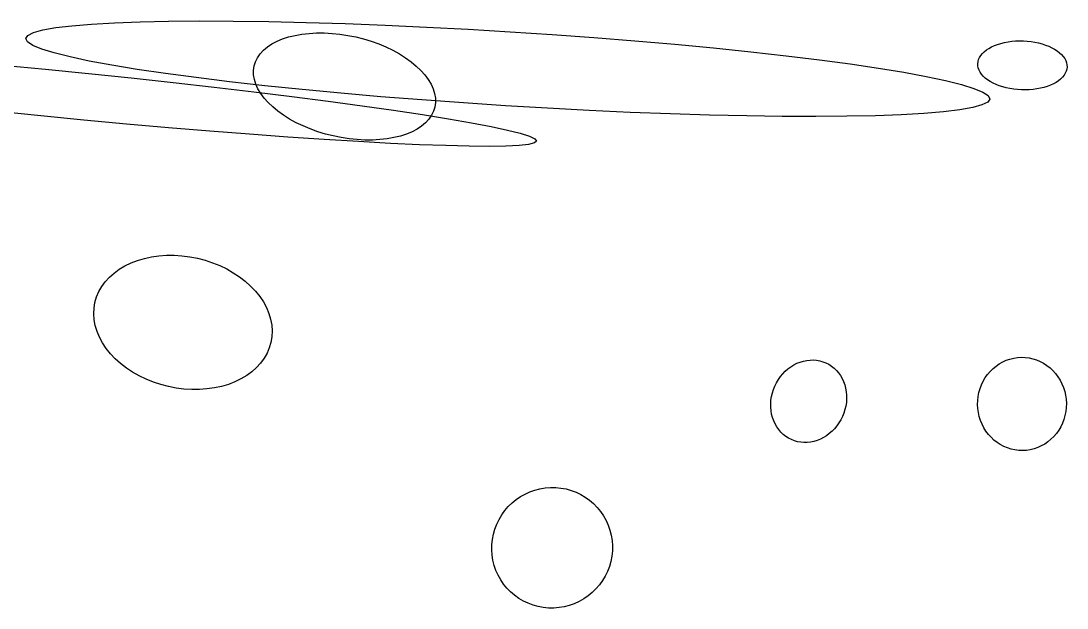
# Model space of a CAD drawing. Header units: metres. Extents: x -12209 to 21926, y -292849 to -276463.
# Drawn here: x 571 to 8322, y -282593 to -278245 of the extents above; entities that cross this region are included whole.
import ezdxf

# ---------------------------------------------------------------- set-up
doc = ezdxf.new("R2010")
doc.units = ezdxf.units.M

msp = doc.modelspace()

# ---------------------------------------------------------------- linework, layer by layer
at = {"layer": 'LAYER'}
for p, q in [((1263.54, -278258.2), (1454.35, -278251.13)), ((1454.35, -278251.13), (1665.9, -278246.7)), ((1665.9, -278246.7), (1896.57, -278244.96)), ((1896.57, -278244.96), (2144.61, -278245.91)), ((2144.61, -278245.91), (2408.12, -278249.55)), ((2408.12, -278249.55), (2685.11, -278255.84)), ((2685.11, -278255.84), (2973.47, -278264.75)), ((623.03, -278351.88), (665.17, -278330.72)), ((665.17, -278330.72), (734.06, -278311.6)), ((734.06, -278311.6), (829.16, -278294.67)), ((829.16, -278294.67), (949.75, -278280.05)), ((949.75, -278280.05), (1094.91, -278267.87)), ((1094.91, -278267.87), (1263.54, -278258.2)), ((2973.47, -278264.75), (3270.99, -278276.21)), ((3270.99, -278276.21), (3575.42, -278290.12)), ((3575.42, -278290.12), (3884.45, -278306.38)), ((3884.45, -278306.38), (4195.71, -278324.87)), ((4195.71, -278324.87), (4506.84, -278345.45)), ((607.94, -278374.92), (623.03, -278351.88)), ((607.94, -278374.92), (607.94, -278374.92)), ((620.03, -278399.67), (607.94, -278374.92)), ((659.2, -278425.93), (620.03, -278399.67)), ((2431.19, -278415.46), (2468.67, -278395.62)), ((2431.19, -278415.46), (2468.67, -278395.62)), ((2468.67, -278395.62), (2509.96, -278378.32)), ((2468.67, -278395.62), (2509.96, -278378.32)), ((2509.96, -278378.32), (2554.74, -278363.7)), ((2509.96, -278378.32), (2554.74, -278363.7)), ((2554.74, -278363.7), (2602.68, -278351.87)), ((2554.74, -278363.7), (2602.68, -278351.87)), ((2602.68, -278351.87), (2653.4, -278342.93)), ((2602.68, -278351.87), (2653.4, -278342.93)), ((2653.4, -278342.93), (2706.52, -278336.93)), ((2653.4, -278342.93), (2706.52, -278336.93)), ((2706.52, -278336.93), (2761.63, -278333.93)), ((2706.52, -278336.93), (2761.63, -278333.93)), ((2761.63, -278333.93), (2818.32, -278333.95)), ((2761.63, -278333.93), (2818.32, -278333.95)), ((2818.32, -278333.95), (2876.16, -278336.99)), ((2818.32, -278333.95), (2876.16, -278336.99)), ((2876.16, -278336.99), (2934.7, -278343.02)), ((2876.16, -278336.99), (2934.7, -278343.02)), ((2934.7, -278343.02), (2993.5, -278352)), ((2934.7, -278343.02), (2993.5, -278352)), ((2993.5, -278352), (3052.11, -278363.86)), ((2993.5, -278352), (3052.11, -278363.86)), ((3052.11, -278363.86), (3110.09, -278378.51)), ((3052.11, -278363.86), (3110.09, -278378.51)), ((3110.09, -278378.51), (3166.99, -278395.84)), ((3110.09, -278378.51), (3166.99, -278395.84)), ((3166.99, -278395.84), (3222.39, -278415.71)), ((3166.99, -278395.84), (3222.39, -278415.71)), ((4506.84, -278345.45), (4815.47, -278367.95)), ((4815.47, -278367.95), (5119.25, -278392.22)), ((5119.25, -278392.22), (5415.87, -278418.06)), ((7807.19, -278418.51), (7831.85, -278410.93)), ((7807.19, -278418.51), (7831.85, -278410.93)), ((7831.85, -278410.93), (7857.72, -278404.58)), ((7831.85, -278410.93), (7857.72, -278404.58)), ((7857.72, -278404.58), (7884.61, -278399.53)), ((7857.72, -278404.58), (7884.61, -278399.53)), ((7884.61, -278399.53), (7912.31, -278395.8)), ((7884.61, -278399.53), (7912.31, -278395.8)), ((7912.31, -278395.8), (7940.62, -278393.43)), ((7912.31, -278395.8), (7940.62, -278393.43)), ((7940.62, -278393.43), (7969.31, -278392.43)), ((7940.62, -278393.43), (7969.31, -278392.43)), ((7969.31, -278392.43), (7998.17, -278392.81)), ((7969.31, -278392.43), (7998.17, -278392.81)), ((7998.17, -278392.81), (8026.97, -278394.58)), ((7998.17, -278392.81), (8026.97, -278394.58)), ((8026.97, -278394.58), (8055.51, -278397.71)), ((8026.97, -278394.58), (8055.51, -278397.71)), ((8055.51, -278397.71), (8083.56, -278402.18)), ((8055.51, -278397.71), (8083.56, -278402.18)), ((8083.56, -278402.18), (8110.91, -278407.96)), ((8083.56, -278402.18), (8110.91, -278407.96)), ((8110.91, -278407.96), (8137.35, -278415.01)), ((8110.91, -278407.96), (8137.35, -278415.01)), ((725.15, -278453.51), (659.2, -278425.93)), ((817.39, -278482.2), (725.15, -278453.51)), ((935.2, -278511.78), (817.39, -278482.2)), ((2324.53, -278517.04), (2344.26, -278488.69)), ((2324.53, -278517.04), (2344.26, -278488.69)), ((2344.26, -278488.69), (2368.74, -278462.18)), ((2344.26, -278488.69), (2368.74, -278462.18)), ((2368.74, -278462.18), (2397.79, -278437.7)), ((2368.74, -278462.18), (2397.79, -278437.7)), ((2397.79, -278437.7), (2431.19, -278415.46)), ((2397.79, -278437.7), (2431.19, -278415.46)), ((3222.39, -278415.71), (3275.85, -278437.98)), ((3222.39, -278415.71), (3275.85, -278437.98)), ((3275.85, -278437.98), (3326.98, -278462.48)), ((3275.85, -278437.98), (3326.98, -278462.48)), ((3326.98, -278462.48), (3375.38, -278489.02)), ((3326.98, -278462.48), (3375.38, -278489.02)), ((5415.87, -278418.06), (5703.08, -278445.27)), ((5703.08, -278445.27), (5978.68, -278473.66)), ((5978.68, -278473.66), (6240.58, -278503)), ((7682.84, -278500.47), (7694.43, -278486.27)), ((7682.84, -278500.47), (7694.43, -278486.27)), ((7694.43, -278486.27), (7708.28, -278472.75)), ((7694.43, -278486.27), (7708.28, -278472.75)), ((7708.28, -278472.75), (7724.28, -278459.99)), ((7708.28, -278472.75), (7724.28, -278459.99)), ((7724.28, -278459.99), (7742.32, -278448.1)), ((7724.28, -278459.99), (7742.32, -278448.1)), ((7742.32, -278448.1), (7762.25, -278437.17)), ((7742.32, -278448.1), (7762.25, -278437.17)), ((7762.25, -278437.17), (7783.93, -278427.29)), ((7762.25, -278437.17), (7783.93, -278427.29)), ((7783.93, -278427.29), (7807.19, -278418.51)), ((7783.93, -278427.29), (7807.19, -278418.51)), ((8137.35, -278415.01), (8162.68, -278423.26)), ((8137.35, -278415.01), (8162.68, -278423.26)), ((8162.68, -278423.26), (8186.7, -278432.67)), ((8162.68, -278423.26), (8186.7, -278432.67)), ((8186.7, -278432.67), (8209.24, -278443.15)), ((8186.7, -278432.67), (8209.24, -278443.15)), ((8209.24, -278443.15), (8230.12, -278454.62)), ((8209.24, -278443.15), (8230.12, -278454.62)), ((8230.12, -278454.62), (8249.18, -278467)), ((8230.12, -278454.62), (8249.18, -278467)), ((8249.18, -278467), (8266.29, -278480.2)), ((8249.18, -278467), (8266.29, -278480.2)), ((8266.29, -278480.2), (8281.3, -278494.12)), ((8266.29, -278480.2), (8281.3, -278494.12)), ((1077.7, -278542.03), (935.2, -278511.78)), ((1243.8, -278572.7), (1077.7, -278542.03)), ((2299.9, -278578.4), (2309.71, -278547.02)), ((2299.9, -278578.4), (2309.71, -278547.02)), ((2309.71, -278547.02), (2324.53, -278517.04)), ((2309.71, -278547.02), (2324.53, -278517.04)), ((3375.38, -278489.02), (3420.68, -278517.39)), ((3375.38, -278489.02), (3420.68, -278517.39)), ((3420.68, -278517.39), (3462.55, -278547.39)), ((3420.68, -278517.39), (3462.55, -278547.39)), ((3462.55, -278547.39), (3500.65, -278578.78)), ((3462.55, -278547.39), (3500.65, -278578.78)), ((6240.58, -278503), (6486.79, -278533.07)), ((6486.79, -278533.07), (6715.43, -278563.64)), ((6715.43, -278563.64), (6924.77, -278594.48)), ((7660.58, -278561.71), (7662.43, -278545.96)), ((7660.58, -278561.71), (7662.43, -278545.96)), ((7660.58, -278561.71), (7660.58, -278561.71)), ((7661.25, -278577.55), (7660.58, -278561.71)), ((7660.58, -278561.71), (7660.58, -278561.71)), ((7661.25, -278577.55), (7660.58, -278561.71)), ((7662.43, -278545.96), (7666.78, -278530.43)), ((7662.43, -278545.96), (7666.78, -278530.43)), ((7666.78, -278530.43), (7673.6, -278515.22)), ((7666.78, -278530.43), (7673.6, -278515.22)), ((7673.6, -278515.22), (7682.84, -278500.47)), ((7673.6, -278515.22), (7682.84, -278500.47)), ((8281.3, -278494.12), (8294.1, -278508.64)), ((8281.3, -278494.12), (8294.1, -278508.64)), ((8294.1, -278508.64), (8304.6, -278523.66)), ((8294.1, -278508.64), (8304.6, -278523.66)), ((8304.6, -278523.66), (8312.72, -278539.06)), ((8304.6, -278523.66), (8312.72, -278539.06)), ((8312.72, -278539.06), (8318.39, -278554.73)), ((8312.72, -278539.06), (8318.39, -278554.73)), ((8318.39, -278554.73), (8321.57, -278570.54)), ((8318.39, -278554.73), (8321.57, -278570.54)), ((434.78, -278571.81), (753.39, -278602.42)), ((753.39, -278602.42), (1071.87, -278634.34)), ((1071.87, -278634.34), (1387.8, -278667.34)), ((1432.23, -278603.58), (1243.8, -278572.7)), ((1641.56, -278634.42), (1432.23, -278603.58)), ((1870.21, -278664.99), (1641.56, -278634.42)), ((2295.18, -278610.93), (2299.9, -278578.4)), ((2295.18, -278610.93), (2299.9, -278578.4)), ((2295.58, -278644.37), (2295.18, -278610.93)), ((2295.58, -278644.37), (2295.18, -278610.93)), ((2299.9, -278578.4), (2299.9, -278578.4)), ((2299.9, -278578.4), (2299.9, -278578.4)), ((3500.65, -278578.78), (3534.71, -278611.32)), ((3500.65, -278578.78), (3534.71, -278611.32)), ((3534.71, -278611.32), (3564.46, -278644.77)), ((3534.71, -278611.32), (3564.46, -278644.77)), ((6924.77, -278594.48), (7113.2, -278625.36)), ((7113.2, -278625.36), (7279.3, -278656.04)), ((7664.43, -278593.37), (7661.25, -278577.55)), ((7664.43, -278593.37), (7661.25, -278577.55)), ((7670.1, -278609.04), (7664.43, -278593.37)), ((7670.1, -278609.04), (7664.43, -278593.37)), ((7678.22, -278624.44), (7670.1, -278609.04)), ((7678.22, -278624.44), (7670.1, -278609.04)), ((7688.72, -278639.46), (7678.22, -278624.44)), ((7688.72, -278639.46), (7678.22, -278624.44)), ((7701.52, -278653.98), (7688.72, -278639.46)), ((7701.52, -278653.98), (7688.72, -278639.46)), ((8309.22, -278632.87), (8299.98, -278647.63)), ((8309.22, -278632.87), (8299.98, -278647.63)), ((8316.04, -278617.67), (8309.22, -278632.87)), ((8316.04, -278617.67), (8309.22, -278632.87)), ((8320.39, -278602.13), (8316.04, -278617.67)), ((8320.39, -278602.13), (8316.04, -278617.67)), ((8322.24, -278586.38), (8320.39, -278602.13)), ((8322.24, -278586.38), (8320.39, -278602.13)), ((8321.57, -278570.54), (8322.24, -278586.38)), ((8321.57, -278570.54), (8322.24, -278586.38)), ((1387.8, -278667.34), (1698.77, -278701.16)), ((1698.77, -278701.16), (2002.41, -278735.55)), ((2116.41, -278695.07), (1870.21, -278664.99)), ((2378.32, -278724.41), (2116.41, -278695.07)), ((2301.11, -278678.47), (2295.58, -278644.37)), ((2301.11, -278678.47), (2295.58, -278644.37)), ((2311.72, -278712.96), (2301.11, -278678.47)), ((2311.72, -278712.96), (2301.11, -278678.47)), ((2327.33, -278747.59), (2311.72, -278712.96)), ((2327.33, -278747.59), (2311.72, -278712.96)), ((3564.46, -278644.77), (3589.68, -278678.87)), ((3564.46, -278644.77), (3589.68, -278678.87)), ((3589.68, -278678.87), (3610.18, -278713.37)), ((3589.68, -278678.87), (3610.18, -278713.37)), ((3610.18, -278713.37), (3625.79, -278748)), ((3610.18, -278713.37), (3625.79, -278748)), ((7279.3, -278656.04), (7421.8, -278686.28)), ((7421.8, -278686.28), (7539.61, -278715.86)), ((7539.61, -278715.86), (7631.85, -278744.55)), ((7716.53, -278667.89), (7701.52, -278653.98)), ((7716.53, -278667.89), (7701.52, -278653.98)), ((7733.63, -278681.09), (7716.53, -278667.89)), ((7733.63, -278681.09), (7716.53, -278667.89)), ((7752.7, -278693.47), (7733.63, -278681.09)), ((7752.7, -278693.47), (7733.63, -278681.09)), ((7773.58, -278704.95), (7752.7, -278693.47)), ((7773.58, -278704.95), (7752.7, -278693.47)), ((7796.12, -278715.43), (7773.58, -278704.95)), ((7796.12, -278715.43), (7773.58, -278704.95)), ((7820.14, -278724.83), (7796.12, -278715.43)), ((7820.14, -278724.83), (7796.12, -278715.43)), ((8198.89, -278720.81), (8175.63, -278729.58)), ((8198.89, -278720.81), (8175.63, -278729.58)), ((8220.56, -278710.92), (8198.89, -278720.81)), ((8220.56, -278710.92), (8198.89, -278720.81)), ((8240.5, -278699.99), (8220.56, -278710.92)), ((8240.5, -278699.99), (8220.56, -278710.92)), ((8258.53, -278688.1), (8240.5, -278699.99)), ((8258.53, -278688.1), (8240.5, -278699.99)), ((8274.54, -278675.35), (8258.53, -278688.1)), ((8274.54, -278675.35), (8258.53, -278688.1)), ((8288.39, -278661.82), (8274.54, -278675.35)), ((8288.39, -278661.82), (8274.54, -278675.35)), ((8299.98, -278647.63), (8288.39, -278661.82)), ((8299.98, -278647.63), (8288.39, -278661.82)), ((2002.41, -278735.55), (2296.42, -278770.24)), ((2296.42, -278770.24), (2578.56, -278804.97)), ((2347.83, -278782.08), (2327.33, -278747.59)), ((2347.83, -278782.08), (2327.33, -278747.59)), ((2373.04, -278816.18), (2347.83, -278782.08)), ((2373.04, -278816.18), (2347.83, -278782.08)), ((2653.92, -278752.79), (2378.32, -278724.41)), ((2941.12, -278780.01), (2653.92, -278752.79)), ((3237.75, -278805.85), (2941.12, -278780.01)), ((3625.79, -278748), (3636.4, -278782.49)), ((3625.79, -278748), (3636.4, -278782.49)), ((3636.4, -278782.49), (3641.93, -278816.59)), ((3636.4, -278782.49), (3641.93, -278816.59)), ((7631.85, -278744.55), (7697.8, -278772.13)), ((7697.8, -278772.13), (7736.97, -278798.4)), ((7736.97, -278798.4), (7749.06, -278823.14)), ((7845.47, -278733.09), (7820.14, -278724.83)), ((7845.47, -278733.09), (7820.14, -278724.83)), ((7871.91, -278740.13), (7845.47, -278733.09)), ((7871.91, -278740.13), (7845.47, -278733.09)), ((7899.26, -278745.91), (7871.91, -278740.13)), ((7899.26, -278745.91), (7871.91, -278740.13)), ((7927.3, -278750.38), (7899.26, -278745.91)), ((7927.3, -278750.38), (7899.26, -278745.91)), ((7955.84, -278753.52), (7927.3, -278750.38)), ((7955.84, -278753.52), (7927.3, -278750.38)), ((7984.65, -278755.28), (7955.84, -278753.52)), ((7984.65, -278755.28), (7955.84, -278753.52)), ((8013.51, -278755.67), (7984.65, -278755.28)), ((8013.51, -278755.67), (7984.65, -278755.28)), ((8042.2, -278754.67), (8013.51, -278755.67)), ((8042.2, -278754.67), (8013.51, -278755.67)), ((8070.51, -278752.3), (8042.2, -278754.67)), ((8070.51, -278752.3), (8042.2, -278754.67)), ((8098.21, -278748.57), (8070.51, -278752.3)), ((8098.21, -278748.57), (8070.51, -278752.3)), ((8125.1, -278743.51), (8098.21, -278748.57)), ((8125.1, -278743.51), (8098.21, -278748.57)), ((8150.97, -278737.17), (8125.1, -278743.51)), ((8150.97, -278737.17), (8125.1, -278743.51)), ((8175.63, -278729.58), (8150.97, -278737.17)), ((8175.63, -278729.58), (8150.97, -278737.17)), ((2402.8, -278849.64), (2373.04, -278816.18)), ((2402.8, -278849.64), (2373.04, -278816.18)), ((2436.86, -278882.18), (2402.8, -278849.64)), ((2436.86, -278882.18), (2402.8, -278849.64)), ((2578.56, -278804.97), (2846.68, -278839.47)), ((2846.68, -278839.47), (3098.74, -278873.49)), ((3098.74, -278873.49), (3332.82, -278906.77)), ((3541.53, -278830.11), (3237.75, -278805.85)), ((3850.16, -278852.62), (3541.53, -278830.11)), ((3642.33, -278850.03), (3637.61, -278882.56)), ((3642.33, -278850.03), (3637.61, -278882.56)), ((3641.93, -278816.59), (3642.33, -278850.03)), ((3641.93, -278816.59), (3642.33, -278850.03)), ((4161.29, -278873.19), (3850.16, -278852.62)), ((4472.55, -278891.68), (4161.29, -278873.19)), ((7691.82, -278867.35), (7622.94, -278886.46)), ((7733.97, -278846.18), (7691.82, -278867.35)), ((7749.06, -278823.14), (7733.97, -278846.18)), ((719.41, -278948.61), (400.93, -278916.69)), ((1038.02, -278979.22), (719.41, -278948.61)), ((2474.96, -278913.57), (2436.86, -278882.18)), ((2474.96, -278913.57), (2436.86, -278882.18)), ((2516.83, -278943.56), (2474.96, -278913.57)), ((2516.83, -278943.56), (2474.96, -278913.57)), ((2562.13, -278971.94), (2516.83, -278943.56)), ((2562.13, -278971.94), (2516.83, -278943.56)), ((3332.82, -278906.77), (3547.14, -278939.04)), ((3547.14, -278939.04), (3740.07, -278970.07)), ((3612.98, -278943.91), (3593.25, -278972.26)), ((3612.98, -278943.91), (3593.25, -278972.26)), ((3627.8, -278913.93), (3612.98, -278943.91)), ((3627.8, -278913.93), (3612.98, -278943.91)), ((3637.61, -278882.56), (3627.8, -278913.93)), ((3637.61, -278882.56), (3627.8, -278913.93)), ((4781.57, -278907.94), (4472.55, -278891.68)), ((5086, -278921.85), (4781.57, -278907.94)), ((5383.53, -278933.31), (5086, -278921.85)), ((5671.89, -278942.22), (5383.53, -278933.31)), ((5948.87, -278948.52), (5671.89, -278942.22)), ((6212.39, -278952.16), (5948.87, -278948.52)), ((6460.43, -278953.11), (6212.39, -278952.16)), ((6691.1, -278951.36), (6460.43, -278953.11)), ((6902.64, -278946.94), (6691.1, -278951.36)), ((7093.46, -278939.86), (6902.64, -278946.94)), ((7262.09, -278930.2), (7093.46, -278939.86)), ((7407.25, -278918.01), (7262.09, -278930.2)), ((7527.84, -278903.4), (7407.25, -278918.01)), ((7622.94, -278886.46), (7527.84, -278903.4)), ((1354.33, -279008.27), (1038.02, -278979.22)), ((1665.95, -279035.56), (1354.33, -279008.27)), ((2610.53, -278998.48), (2562.13, -278971.94)), ((2610.53, -278998.48), (2562.13, -278971.94)), ((2661.66, -279022.97), (2610.53, -278998.48)), ((2661.66, -279022.97), (2610.53, -278998.48)), ((2715.12, -279045.24), (2661.66, -279022.97)), ((2715.12, -279045.24), (2661.66, -279022.97)), ((3539.72, -279023.25), (3506.32, -279045.49)), ((3539.72, -279023.25), (3506.32, -279045.49)), ((3568.77, -278998.78), (3539.72, -279023.25)), ((3568.77, -278998.78), (3539.72, -279023.25)), ((3593.25, -278972.26), (3568.77, -278998.78)), ((3593.25, -278972.26), (3568.77, -278998.78)), ((3740.07, -278970.07), (3910.13, -278999.62)), ((3910.13, -278999.62), (4056.05, -279027.47)), ((4056.05, -279027.47), (4176.7, -279053.4)), ((1970.49, -279060.86), (1665.95, -279035.56)), ((2265.63, -279083.99), (1970.49, -279060.86)), ((2549.14, -279104.78), (2265.63, -279083.99)), ((2818.85, -279123.06), (2549.14, -279104.78)), ((2770.51, -279065.12), (2715.12, -279045.24)), ((2770.51, -279065.12), (2715.12, -279045.24)), ((2827.42, -279082.45), (2770.51, -279065.12)), ((2827.42, -279082.45), (2770.51, -279065.12)), ((2885.39, -279097.1), (2827.42, -279082.45)), ((2885.39, -279097.1), (2827.42, -279082.45)), ((2944.01, -279108.96), (2885.39, -279097.1)), ((2944.01, -279108.96), (2885.39, -279097.1)), ((3382.76, -279097.25), (3334.83, -279109.08)), ((3382.76, -279097.25), (3334.83, -279109.08)), ((3427.55, -279082.64), (3382.76, -279097.25)), ((3427.55, -279082.64), (3382.76, -279097.25)), ((3468.84, -279065.34), (3427.55, -279082.64)), ((3468.84, -279065.34), (3427.55, -279082.64)), ((3506.32, -279045.49), (3468.84, -279065.34)), ((3506.32, -279045.49), (3468.84, -279065.34)), ((4176.7, -279053.4), (4271.16, -279077.21)), ((4271.16, -279077.21), (4338.73, -279098.72)), ((4338.73, -279098.72), (4378.88, -279117.78)), ((3072.71, -279138.69), (2818.85, -279123.06)), ((3002.81, -279117.94), (2944.01, -279108.96)), ((3002.81, -279117.94), (2944.01, -279108.96)), ((3061.35, -279123.97), (3002.81, -279117.94)), ((3061.35, -279123.97), (3002.81, -279117.94)), ((3119.18, -279127), (3061.35, -279123.97)), ((3119.18, -279127), (3061.35, -279123.97)), ((3308.79, -279151.56), (3072.71, -279138.69)), ((3175.88, -279127.02), (3119.18, -279127)), ((3175.88, -279127.02), (3119.18, -279127)), ((3230.99, -279124.02), (3175.88, -279127.02)), ((3230.99, -279124.02), (3175.88, -279127.02)), ((3284.11, -279118.03), (3230.99, -279124.02)), ((3284.11, -279118.03), (3230.99, -279124.02)), ((3334.83, -279109.08), (3284.11, -279118.03)), ((3334.83, -279109.08), (3284.11, -279118.03)), ((3525.3, -279161.57), (3308.79, -279151.56)), ((3720.58, -279168.64), (3525.3, -279161.57)), ((3893.14, -279172.72), (3720.58, -279168.64)), ((4041.69, -279173.78), (3893.14, -279172.72)), ((4165.08, -279171.8), (4041.69, -279173.78)), ((4262.37, -279166.81), (4165.08, -279171.8)), ((4332.83, -279158.84), (4262.37, -279166.81)), ((4375.91, -279147.95), (4332.83, -279158.84)), ((4391.3, -279134.23), (4375.91, -279147.95)), ((4378.88, -279117.78), (4391.3, -279134.23)), ((1341.75, -280059.26), (1387.08, -280037.4)), ((1341.75, -280059.26), (1387.08, -280037.4)), ((1387.08, -280037.4), (1435.34, -280018.9)), ((1387.08, -280037.4), (1435.34, -280018.9)), ((1435.34, -280018.9), (1486.16, -280003.89)), ((1435.34, -280018.9), (1486.16, -280003.89)), ((1486.16, -280003.89), (1539.16, -279992.49)), ((1486.16, -280003.89), (1539.16, -279992.49)), ((1539.16, -279992.49), (1593.93, -279984.78)), ((1539.16, -279992.49), (1593.93, -279984.78)), ((1593.93, -279984.78), (1650.05, -279980.82)), ((1593.93, -279984.78), (1650.05, -279980.82)), ((1650.05, -279980.82), (1707.09, -279980.65)), ((1650.05, -279980.82), (1707.09, -279980.65)), ((1707.09, -279980.65), (1764.63, -279984.25)), ((1707.09, -279980.65), (1764.63, -279984.25)), ((1764.63, -279984.25), (1822.23, -279991.61)), ((1764.63, -279984.25), (1822.23, -279991.61)), ((1822.23, -279991.61), (1879.44, -280002.67)), ((1822.23, -279991.61), (1879.44, -280002.67)), ((1879.44, -280002.67), (1935.83, -280017.35)), ((1879.44, -280002.67), (1935.83, -280017.35)), ((1935.83, -280017.35), (1990.97, -280035.53)), ((1935.83, -280017.35), (1990.97, -280035.53)), ((1990.97, -280035.53), (2044.45, -280057.08)), ((1990.97, -280035.53), (2044.45, -280057.08)), ((1226.64, -280143.14), (1261.22, -280112.33)), ((1226.64, -280143.14), (1261.22, -280112.33)), ((1261.22, -280112.33), (1299.69, -280084.29)), ((1261.22, -280112.33), (1299.69, -280084.29)), ((1299.69, -280084.29), (1341.75, -280059.26)), ((1299.69, -280084.29), (1341.75, -280059.26)), ((2044.45, -280057.08), (2095.85, -280081.83)), ((2044.45, -280057.08), (2095.85, -280081.83)), ((2095.85, -280081.83), (2144.78, -280109.59)), ((2095.85, -280081.83), (2144.78, -280109.59)), ((2144.78, -280109.59), (2190.87, -280140.15)), ((2144.78, -280109.59), (2190.87, -280140.15)), ((1170.16, -280212.15), (1196.21, -280176.5)), ((1170.16, -280212.15), (1196.21, -280176.5)), ((1196.21, -280176.5), (1226.64, -280143.14)), ((1196.21, -280176.5), (1226.64, -280143.14)), ((2190.87, -280140.15), (2233.78, -280173.28)), ((2190.87, -280140.15), (2233.78, -280173.28)), ((2233.78, -280173.28), (2273.17, -280208.73)), ((2233.78, -280173.28), (2273.17, -280208.73)), ((1131.95, -280289.23), (1148.68, -280249.82)), ((1131.95, -280289.23), (1148.68, -280249.82)), ((1148.68, -280249.82), (1170.16, -280212.15)), ((1148.68, -280249.82), (1170.16, -280212.15)), ((2273.17, -280208.73), (2308.74, -280246.22)), ((2273.17, -280208.73), (2308.74, -280246.22)), ((2308.74, -280246.22), (2340.23, -280285.48)), ((2308.74, -280246.22), (2340.23, -280285.48)), ((1113.19, -280372.03), (1120.09, -280330.07)), ((1113.19, -280372.03), (1120.09, -280330.07)), ((1120.09, -280330.07), (1131.95, -280289.23)), ((1120.09, -280330.07), (1131.95, -280289.23)), ((1120.09, -280330.07), (1120.09, -280330.07)), ((1120.09, -280330.07), (1120.09, -280330.07)), ((2340.23, -280285.48), (2367.39, -280326.2)), ((2340.23, -280285.48), (2367.39, -280326.2)), ((2367.39, -280326.2), (2390.02, -280368.07)), ((2367.39, -280326.2), (2390.02, -280368.07)), ((1111.3, -280414.8), (1113.19, -280372.03)), ((1111.3, -280414.8), (1113.19, -280372.03)), ((1114.44, -280458.05), (1111.3, -280414.8)), ((1114.44, -280458.05), (1111.3, -280414.8)), ((2390.02, -280368.07), (2407.95, -280410.78)), ((2390.02, -280368.07), (2407.95, -280410.78)), ((2407.95, -280410.78), (2421.03, -280454)), ((2407.95, -280410.78), (2421.03, -280454)), ((1122.58, -280501.45), (1114.44, -280458.05)), ((1122.58, -280501.45), (1114.44, -280458.05)), ((1135.67, -280544.67), (1122.58, -280501.45)), ((1135.67, -280544.67), (1122.58, -280501.45)), ((2421.03, -280454), (2429.17, -280497.4)), ((2421.03, -280454), (2429.17, -280497.4)), ((2429.17, -280497.4), (2432.31, -280540.65)), ((2429.17, -280497.4), (2432.31, -280540.65)), ((1153.59, -280587.38), (1135.67, -280544.67)), ((1153.59, -280587.38), (1135.67, -280544.67)), ((2432.31, -280540.65), (2430.42, -280583.42)), ((2432.31, -280540.65), (2430.42, -280583.42)), ((1176.22, -280629.25), (1153.59, -280587.38)), ((1176.22, -280629.25), (1153.59, -280587.38)), ((1203.38, -280669.97), (1176.22, -280629.25)), ((1203.38, -280669.97), (1176.22, -280629.25)), ((2423.52, -280625.38), (2411.66, -280666.22)), ((2423.52, -280625.38), (2411.66, -280666.22)), ((2430.42, -280583.42), (2423.52, -280625.38)), ((2430.42, -280583.42), (2423.52, -280625.38)), ((1234.87, -280709.23), (1203.38, -280669.97)), ((1234.87, -280709.23), (1203.38, -280669.97)), ((1270.44, -280746.72), (1234.87, -280709.23)), ((1270.44, -280746.72), (1234.87, -280709.23)), ((2394.93, -280705.63), (2373.46, -280743.3)), ((2394.93, -280705.63), (2373.46, -280743.3)), ((2411.66, -280666.22), (2394.93, -280705.63)), ((2411.66, -280666.22), (2394.93, -280705.63)), ((7955.14, -280737.67), (7983.77, -280735.99)), ((7955.14, -280737.67), (7983.77, -280735.99)), ((7983.77, -280735.99), (7983.77, -280735.99)), ((7983.77, -280735.99), (8012.44, -280736.94)), ((7983.77, -280735.99), (7983.77, -280735.99)), ((7983.77, -280735.99), (8012.44, -280736.94)), ((1309.83, -280782.17), (1270.44, -280746.72)), ((1309.83, -280782.17), (1270.44, -280746.72)), ((1352.74, -280815.3), (1309.83, -280782.17)), ((1352.74, -280815.3), (1309.83, -280782.17)), ((2316.97, -280812.31), (2282.39, -280843.12)), ((2316.97, -280812.31), (2282.39, -280843.12)), ((2347.41, -280778.95), (2316.97, -280812.31)), ((2347.41, -280778.95), (2316.97, -280812.31)), ((2373.46, -280743.3), (2347.41, -280778.95)), ((2373.46, -280743.3), (2347.41, -280778.95)), ((6254.5, -280821.54), (6275.66, -280805.91)), ((6254.5, -280821.54), (6275.66, -280805.91)), ((6275.66, -280805.91), (6297.82, -280792.22)), ((6275.66, -280805.91), (6297.82, -280792.22)), ((6297.82, -280792.22), (6320.82, -280780.58)), ((6297.82, -280792.22), (6320.82, -280780.58)), ((6320.82, -280780.58), (6344.48, -280771.08)), ((6320.82, -280780.58), (6344.48, -280771.08)), ((6344.48, -280771.08), (6368.62, -280763.78)), ((6344.48, -280771.08), (6368.62, -280763.78)), ((6368.62, -280763.78), (6393.06, -280758.76)), ((6368.62, -280763.78), (6393.06, -280758.76)), ((6393.06, -280758.76), (6417.61, -280756.03)), ((6393.06, -280758.76), (6417.61, -280756.03)), ((6417.61, -280756.03), (6442.08, -280755.63)), ((6417.61, -280756.03), (6442.08, -280755.63)), ((6442.08, -280755.63), (6466.29, -280757.56)), ((6442.08, -280755.63), (6466.29, -280757.56)), ((6466.29, -280757.56), (6490.05, -280761.79)), ((6466.29, -280757.56), (6490.05, -280761.79)), ((6490.05, -280761.79), (6513.18, -280768.31)), ((6490.05, -280761.79), (6513.18, -280768.31)), ((6513.18, -280768.31), (6535.51, -280777.06)), ((6513.18, -280768.31), (6535.51, -280777.06)), ((6535.51, -280777.06), (6556.87, -280787.97)), ((6535.51, -280777.06), (6556.87, -280787.97)), ((6556.87, -280787.97), (6577.09, -280800.96)), ((6556.87, -280787.97), (6577.09, -280800.96)), ((6577.09, -280800.96), (6596.02, -280815.94)), ((6577.09, -280800.96), (6596.02, -280815.94)), ((7773.46, -280819.47), (7795.98, -280800.84)), ((7773.46, -280819.47), (7795.98, -280800.84)), ((7795.98, -280800.84), (7819.97, -280784.34)), ((7795.98, -280800.84), (7819.97, -280784.34)), ((7819.97, -280784.34), (7845.24, -280770.1)), ((7819.97, -280784.34), (7845.24, -280770.1)), ((7845.24, -280770.1), (7871.59, -280758.24)), ((7845.24, -280770.1), (7871.59, -280758.24)), ((7871.59, -280758.24), (7898.83, -280748.83)), ((7871.59, -280758.24), (7898.83, -280748.83)), ((7898.83, -280748.83), (7926.75, -280741.96)), ((7898.83, -280748.83), (7926.75, -280741.96)), ((7926.75, -280741.96), (7955.14, -280737.67)), ((7926.75, -280741.96), (7955.14, -280737.67)), ((8012.44, -280736.94), (8040.93, -280740.52)), ((8012.44, -280736.94), (8040.93, -280740.52)), ((8040.93, -280740.52), (8069.01, -280746.69)), ((8040.93, -280740.52), (8069.01, -280746.69)), ((8069.01, -280746.69), (8096.48, -280755.41)), ((8069.01, -280746.69), (8096.48, -280755.41)), ((8096.48, -280755.41), (8123.13, -280766.61)), ((8096.48, -280755.41), (8123.13, -280766.61)), ((8123.13, -280766.61), (8148.74, -280780.2)), ((8123.13, -280766.61), (8148.74, -280780.2)), ((8148.74, -280780.2), (8173.14, -280796.09)), ((8148.74, -280780.2), (8173.14, -280796.09)), ((8173.14, -280796.09), (8196.12, -280814.15)), ((8173.14, -280796.09), (8196.12, -280814.15)), ((1398.83, -280845.86), (1352.74, -280815.3)), ((1398.83, -280845.86), (1352.74, -280815.3)), ((1447.77, -280873.62), (1398.83, -280845.86)), ((1447.77, -280873.62), (1398.83, -280845.86)), ((1499.17, -280898.37), (1447.77, -280873.62)), ((1499.17, -280898.37), (1447.77, -280873.62)), ((2243.92, -280871.16), (2201.86, -280896.19)), ((2243.92, -280871.16), (2201.86, -280896.19)), ((2282.39, -280843.12), (2243.92, -280871.16)), ((2282.39, -280843.12), (2243.92, -280871.16)), ((6182.97, -280900.92), (6198.6, -280878.84)), ((6182.97, -280900.92), (6198.6, -280878.84)), ((6198.6, -280878.84), (6215.82, -280858.14)), ((6198.6, -280878.84), (6215.82, -280858.14)), ((6215.82, -280858.14), (6234.5, -280838.99)), ((6215.82, -280858.14), (6234.5, -280838.99)), ((6234.5, -280838.99), (6254.5, -280821.54)), ((6234.5, -280838.99), (6254.5, -280821.54)), ((6596.02, -280815.94), (6613.52, -280832.78)), ((6596.02, -280815.94), (6613.52, -280832.78)), ((6613.52, -280832.78), (6629.44, -280851.36)), ((6613.52, -280832.78), (6629.44, -280851.36)), ((6629.44, -280851.36), (6643.68, -280871.54)), ((6629.44, -280851.36), (6643.68, -280871.54)), ((6643.68, -280871.54), (6656.13, -280893.17)), ((6643.68, -280871.54), (6656.13, -280893.17)), ((7701.22, -280912.29), (7716.31, -280886.68)), ((7701.22, -280912.29), (7716.31, -280886.68)), ((7716.31, -280886.68), (7733.47, -280862.55)), ((7716.31, -280886.68), (7733.47, -280862.55)), ((7733.47, -280862.55), (7752.57, -280840.09)), ((7733.47, -280862.55), (7752.57, -280840.09)), ((7752.57, -280840.09), (7773.46, -280819.47)), ((7752.57, -280840.09), (7773.46, -280819.47)), ((8196.12, -280814.15), (8217.52, -280834.24)), ((8196.12, -280814.15), (8217.52, -280834.24)), ((8217.52, -280834.24), (8237.18, -280856.21)), ((8217.52, -280834.24), (8237.18, -280856.21)), ((8237.18, -280856.21), (8254.94, -280879.9)), ((8237.18, -280856.21), (8254.94, -280879.9)), ((8254.94, -280879.9), (8270.67, -280905.12)), ((8254.94, -280879.9), (8270.67, -280905.12)), ((1552.64, -280919.92), (1499.17, -280898.37)), ((1552.64, -280919.92), (1499.17, -280898.37)), ((1607.78, -280938.1), (1552.64, -280919.92)), ((1607.78, -280938.1), (1552.64, -280919.92)), ((1664.18, -280952.77), (1607.78, -280938.1)), ((1664.18, -280952.77), (1607.78, -280938.1)), ((1721.39, -280963.84), (1664.18, -280952.77)), ((1721.39, -280963.84), (1664.18, -280952.77)), ((1778.98, -280971.2), (1721.39, -280963.84)), ((1778.98, -280971.2), (1721.39, -280963.84)), ((2004.45, -280962.96), (1949.69, -280970.67)), ((2004.45, -280962.96), (1949.69, -280970.67)), ((2057.45, -280951.56), (2004.45, -280962.96)), ((2057.45, -280951.56), (2004.45, -280962.96)), ((2108.27, -280936.55), (2057.45, -280951.56)), ((2108.27, -280936.55), (2057.45, -280951.56)), ((2156.53, -280918.04), (2108.27, -280936.55)), ((2156.53, -280918.04), (2108.27, -280936.55)), ((2201.86, -280896.19), (2156.53, -280918.04)), ((2201.86, -280896.19), (2156.53, -280918.04)), ((6146.75, -280973.79), (6156.95, -280948.58)), ((6146.75, -280973.79), (6156.95, -280948.58)), ((6156.95, -280948.58), (6169.05, -280924.23)), ((6156.95, -280948.58), (6169.05, -280924.23)), ((6169.05, -280924.23), (6182.97, -280900.92)), ((6169.05, -280924.23), (6182.97, -280900.92)), ((6656.13, -280893.17), (6666.68, -280916.07)), ((6656.13, -280893.17), (6666.68, -280916.07)), ((6666.68, -280916.07), (6675.26, -280940.08)), ((6666.68, -280916.07), (6675.26, -280940.08)), ((6675.26, -280940.08), (6681.8, -280965.02)), ((6675.26, -280940.08), (6681.8, -280965.02)), ((6681.8, -280965.02), (6686.25, -280990.69)), ((6681.8, -280965.02), (6686.25, -280990.69)), ((7669.43, -280996.02), (7677.69, -280967.17)), ((7669.43, -280996.02), (7677.69, -280967.17)), ((7677.69, -280967.17), (7688.32, -280939.19)), ((7677.69, -280967.17), (7688.32, -280939.19)), ((7688.32, -280939.19), (7701.22, -280912.29)), ((7688.32, -280939.19), (7701.22, -280912.29)), ((8270.67, -280905.12), (8284.25, -280931.69)), ((8270.67, -280905.12), (8284.25, -280931.69)), ((8284.25, -280931.69), (8295.58, -280959.39)), ((8284.25, -280931.69), (8295.58, -280959.39)), ((8295.58, -280959.39), (8304.57, -280988.02)), ((8295.58, -280959.39), (8304.57, -280988.02)), ((1836.52, -280974.8), (1778.98, -280971.2)), ((1836.52, -280974.8), (1778.98, -280971.2)), ((1893.57, -280974.63), (1836.52, -280974.8)), ((1893.57, -280974.63), (1836.52, -280974.8)), ((1949.69, -280970.67), (1893.57, -280974.63)), ((1949.69, -280970.67), (1893.57, -280974.63)), ((6128.3, -281052.62), (6132.37, -281026.01)), ((6128.3, -281052.62), (6132.37, -281026.01)), ((6132.37, -281026.01), (6138.54, -280999.66)), ((6132.37, -281026.01), (6138.54, -280999.66)), ((6138.54, -280999.66), (6146.75, -280973.79)), ((6138.54, -280999.66), (6146.75, -280973.79)), ((6686.25, -280990.69), (6688.59, -281016.89)), ((6686.25, -280990.69), (6688.59, -281016.89)), ((6688.78, -281043.43), (6686.84, -281070.11)), ((6688.78, -281043.43), (6686.84, -281070.11)), ((6688.59, -281016.89), (6688.78, -281043.43)), ((6688.59, -281016.89), (6688.78, -281043.43)), ((7660.22, -281055.44), (7663.59, -281025.52)), ((7660.22, -281055.44), (7663.59, -281025.52)), ((7663.59, -281025.52), (7669.43, -280996.02)), ((7663.59, -281025.52), (7669.43, -280996.02)), ((8304.57, -280988.02), (8311.14, -281017.36)), ((8304.57, -280988.02), (8311.14, -281017.36)), ((8311.14, -281017.36), (8315.26, -281047.19)), ((8311.14, -281017.36), (8315.26, -281047.19)), ((6126.35, -281079.3), (6128.3, -281052.62)), ((6126.35, -281079.3), (6128.3, -281052.62)), ((6126.55, -281105.85), (6126.35, -281079.3)), ((6126.55, -281105.85), (6126.35, -281079.3)), ((6128.88, -281132.05), (6126.55, -281105.85)), ((6128.88, -281132.05), (6126.55, -281105.85)), ((6676.6, -281123.07), (6668.39, -281148.95)), ((6676.6, -281123.07), (6668.39, -281148.95)), ((6682.77, -281096.73), (6676.6, -281123.07)), ((6682.77, -281096.73), (6676.6, -281123.07)), ((6686.84, -281070.11), (6682.77, -281096.73)), ((6686.84, -281070.11), (6682.77, -281096.73)), ((7659.35, -281085.56), (7660.22, -281055.44)), ((7659.35, -281085.56), (7660.22, -281055.44)), ((7660.98, -281115.65), (7659.35, -281085.56)), ((7660.98, -281115.65), (7659.35, -281085.56)), ((7665.1, -281145.48), (7660.98, -281115.65)), ((7665.1, -281145.48), (7660.98, -281115.65)), ((8316.02, -281107.41), (8312.65, -281137.33)), ((8316.02, -281107.41), (8312.65, -281137.33)), ((8315.26, -281047.19), (8316.89, -281077.28)), ((8315.26, -281047.19), (8316.89, -281077.28)), ((8316.89, -281077.28), (8316.02, -281107.41)), ((8316.89, -281077.28), (8316.02, -281107.41)), ((6133.34, -281157.72), (6128.88, -281132.05)), ((6133.34, -281157.72), (6128.88, -281132.05)), ((6139.88, -281182.65), (6133.34, -281157.72)), ((6139.88, -281182.65), (6133.34, -281157.72)), ((6148.46, -281206.66), (6139.88, -281182.65)), ((6148.46, -281206.66), (6139.88, -281182.65)), ((6646.08, -281198.5), (6632.16, -281221.81)), ((6646.08, -281198.5), (6632.16, -281221.81)), ((6658.19, -281174.15), (6646.08, -281198.5)), ((6658.19, -281174.15), (6646.08, -281198.5)), ((6668.39, -281148.95), (6658.19, -281174.15)), ((6668.39, -281148.95), (6658.19, -281174.15)), ((7671.68, -281174.82), (7665.1, -281145.48)), ((7671.68, -281174.82), (7665.1, -281145.48)), ((7680.67, -281203.46), (7671.68, -281174.82)), ((7680.67, -281203.46), (7671.68, -281174.82)), ((8298.55, -281195.68), (8287.93, -281223.66)), ((8298.55, -281195.68), (8287.93, -281223.66)), ((8306.82, -281166.83), (8298.55, -281195.68)), ((8306.82, -281166.83), (8298.55, -281195.68)), ((8312.65, -281137.33), (8306.82, -281166.83)), ((8312.65, -281137.33), (8306.82, -281166.83)), ((6159.01, -281229.57), (6148.46, -281206.66)), ((6159.01, -281229.57), (6148.46, -281206.66)), ((6171.45, -281251.19), (6159.01, -281229.57)), ((6171.45, -281251.19), (6159.01, -281229.57)), ((6185.69, -281271.37), (6171.45, -281251.19)), ((6185.69, -281271.37), (6171.45, -281251.19)), ((6201.62, -281289.95), (6185.69, -281271.37)), ((6201.62, -281289.95), (6185.69, -281271.37)), ((6599.32, -281264.59), (6580.64, -281283.74)), ((6599.32, -281264.59), (6580.64, -281283.74)), ((6616.54, -281243.9), (6599.32, -281264.59)), ((6616.54, -281243.9), (6599.32, -281264.59)), ((6632.16, -281221.81), (6616.54, -281243.9)), ((6632.16, -281221.81), (6616.54, -281243.9)), ((7691.99, -281231.16), (7680.67, -281203.46)), ((7691.99, -281231.16), (7680.67, -281203.46)), ((7705.57, -281257.72), (7691.99, -281231.16)), ((7705.57, -281257.72), (7691.99, -281231.16)), ((7721.3, -281282.94), (7705.57, -281257.72)), ((7721.3, -281282.94), (7705.57, -281257.72)), ((8259.93, -281276.16), (8242.77, -281300.29)), ((8259.93, -281276.16), (8242.77, -281300.29)), ((8275.02, -281250.55), (8259.93, -281276.16)), ((8275.02, -281250.55), (8259.93, -281276.16)), ((8287.93, -281223.66), (8275.02, -281250.55)), ((8287.93, -281223.66), (8275.02, -281250.55)), ((6219.12, -281306.8), (6201.62, -281289.95)), ((6219.12, -281306.8), (6201.62, -281289.95)), ((6238.04, -281321.77), (6219.12, -281306.8)), ((6238.04, -281321.77), (6219.12, -281306.8)), ((6258.26, -281334.76), (6238.04, -281321.77)), ((6258.26, -281334.76), (6238.04, -281321.77)), ((6279.62, -281345.68), (6258.26, -281334.76)), ((6279.62, -281345.68), (6258.26, -281334.76)), ((6279.62, -281345.68), (6279.62, -281345.68)), ((6301.95, -281354.42), (6279.62, -281345.68)), ((6279.62, -281345.68), (6279.62, -281345.68)), ((6301.95, -281354.42), (6279.62, -281345.68)), ((6325.09, -281360.94), (6301.95, -281354.42)), ((6325.09, -281360.94), (6301.95, -281354.42)), ((6470.65, -281351.66), (6446.51, -281358.95)), ((6470.65, -281351.66), (6446.51, -281358.95)), ((6494.31, -281342.16), (6470.65, -281351.66)), ((6494.31, -281342.16), (6470.65, -281351.66)), ((6517.31, -281330.52), (6494.31, -281342.16)), ((6517.31, -281330.52), (6494.31, -281342.16)), ((6539.48, -281316.83), (6517.31, -281330.52)), ((6539.48, -281316.83), (6517.31, -281330.52)), ((6560.64, -281301.2), (6539.48, -281316.83)), ((6560.64, -281301.2), (6539.48, -281316.83)), ((6580.64, -281283.74), (6560.64, -281301.2)), ((6580.64, -281283.74), (6560.64, -281301.2)), ((7739.06, -281306.63), (7721.3, -281282.94)), ((7739.06, -281306.63), (7721.3, -281282.94)), ((7758.72, -281328.61), (7739.06, -281306.63)), ((7758.72, -281328.61), (7739.06, -281306.63)), ((7780.12, -281348.7), (7758.72, -281328.61)), ((7780.12, -281348.7), (7758.72, -281328.61)), ((7803.11, -281366.76), (7780.12, -281348.7)), ((7803.11, -281366.76), (7780.12, -281348.7)), ((8202.78, -281343.38), (8180.26, -281362.01)), ((8202.78, -281343.38), (8180.26, -281362.01)), ((8223.67, -281322.75), (8202.78, -281343.38)), ((8223.67, -281322.75), (8202.78, -281343.38)), ((8242.77, -281300.29), (8223.67, -281322.75)), ((8242.77, -281300.29), (8223.67, -281322.75)), ((6348.85, -281365.18), (6325.09, -281360.94)), ((6348.85, -281365.18), (6325.09, -281360.94)), ((6373.06, -281367.11), (6348.85, -281365.18)), ((6373.06, -281367.11), (6348.85, -281365.18)), ((6397.53, -281366.7), (6373.06, -281367.11)), ((6397.53, -281366.7), (6373.06, -281367.11)), ((6422.07, -281363.98), (6397.53, -281366.7)), ((6422.07, -281363.98), (6397.53, -281366.7)), ((6446.51, -281358.95), (6422.07, -281363.98)), ((6446.51, -281358.95), (6422.07, -281363.98)), ((7827.5, -281382.64), (7803.11, -281366.76)), ((7827.5, -281382.64), (7803.11, -281366.76)), ((7853.12, -281396.24), (7827.5, -281382.64)), ((7853.12, -281396.24), (7827.5, -281382.64)), ((7879.76, -281407.44), (7853.12, -281396.24)), ((7879.76, -281407.44), (7853.12, -281396.24)), ((7907.23, -281416.16), (7879.76, -281407.44)), ((7907.23, -281416.16), (7879.76, -281407.44)), ((7935.31, -281422.33), (7907.23, -281416.16)), ((7935.31, -281422.33), (7907.23, -281416.16)), ((7963.8, -281425.9), (7935.31, -281422.33)), ((7963.8, -281425.9), (7935.31, -281422.33)), ((7992.47, -281426.85), (7963.8, -281425.9)), ((7992.47, -281426.85), (7963.8, -281425.9)), ((8021.11, -281425.18), (7992.47, -281426.85)), ((8021.11, -281425.18), (7992.47, -281426.85)), ((8049.5, -281420.89), (8021.11, -281425.18)), ((8049.5, -281420.89), (8021.11, -281425.18)), ((8077.41, -281414.01), (8049.5, -281420.89)), ((8077.41, -281414.01), (8049.5, -281420.89)), ((8104.65, -281404.61), (8077.41, -281414.01)), ((8104.65, -281404.61), (8077.41, -281414.01)), ((8131.01, -281392.74), (8104.65, -281404.61)), ((8131.01, -281392.74), (8104.65, -281404.61)), ((8156.27, -281378.51), (8131.01, -281392.74)), ((8156.27, -281378.51), (8131.01, -281392.74)), ((8180.26, -281362.01), (8156.27, -281378.51)), ((8180.26, -281362.01), (8156.27, -281378.51)), ((4306.59, -281748.38), (4342.2, -281732.23)), ((4306.59, -281748.38), (4342.2, -281732.23)), ((4342.2, -281732.23), (4379.06, -281719.23)), ((4342.2, -281732.23), (4379.06, -281719.23)), ((4379.06, -281719.23), (4416.89, -281709.48)), ((4379.06, -281719.23), (4416.89, -281709.48)), ((4416.89, -281709.48), (4455.4, -281703.05)), ((4416.89, -281709.48), (4455.4, -281703.05)), ((4455.4, -281703.05), (4494.31, -281700.01)), ((4455.4, -281703.05), (4494.31, -281700.01)), ((4494.31, -281700.01), (4533.31, -281700.36)), ((4494.31, -281700.01), (4533.31, -281700.36)), ((4533.31, -281700.36), (4572.11, -281704.1)), ((4533.31, -281700.36), (4572.11, -281704.1)), ((4572.11, -281704.1), (4610.41, -281711.22)), ((4572.11, -281704.1), (4610.41, -281711.22)), ((4610.41, -281711.22), (4647.93, -281721.64)), ((4610.41, -281711.22), (4647.93, -281721.64)), ((4647.93, -281721.64), (4684.37, -281735.3)), ((4647.93, -281721.64), (4684.37, -281735.3)), ((4684.37, -281735.3), (4719.45, -281752.09)), ((4684.37, -281735.3), (4719.45, -281752.09)), ((4181.92, -281841.73), (4209.94, -281814.42)), ((4181.92, -281841.73), (4209.94, -281814.42)), ((4209.94, -281814.42), (4240.21, -281789.63)), ((4209.94, -281814.42), (4240.21, -281789.63)), ((4240.21, -281789.63), (4272.51, -281767.56)), ((4240.21, -281789.63), (4272.51, -281767.56)), ((4272.51, -281767.56), (4306.59, -281748.38)), ((4272.51, -281767.56), (4306.59, -281748.38)), ((4719.45, -281752.09), (4752.92, -281771.88)), ((4719.45, -281752.09), (4752.92, -281771.88)), ((4752.92, -281771.88), (4784.52, -281794.52)), ((4752.92, -281771.88), (4784.52, -281794.52)), ((4784.52, -281794.52), (4814, -281819.84)), ((4784.52, -281794.52), (4814, -281819.84)), ((4814, -281819.84), (4841.14, -281847.65)), ((4814, -281819.84), (4841.14, -281847.65)), ((4133.51, -281903.09), (4156.38, -281871.36)), ((4133.51, -281903.09), (4156.38, -281871.36)), ((4156.38, -281871.36), (4181.92, -281841.73)), ((4156.38, -281871.36), (4181.92, -281841.73)), ((4841.14, -281847.65), (4865.74, -281877.73)), ((4841.14, -281847.65), (4865.74, -281877.73)), ((4865.74, -281877.73), (4887.61, -281909.86)), ((4865.74, -281877.73), (4887.61, -281909.86)), ((4082.52, -282008.34), (4096.44, -281971.84)), ((4082.52, -282008.34), (4096.44, -281971.84)), ((4096.44, -281971.84), (4113.48, -281936.66)), ((4096.44, -281971.84), (4113.48, -281936.66)), ((4113.48, -281936.66), (4133.51, -281903.09)), ((4113.48, -281936.66), (4133.51, -281903.09)), ((4887.61, -281909.86), (4906.58, -281943.79)), ((4887.61, -281909.86), (4906.58, -281943.79)), ((4906.58, -281943.79), (4922.5, -281979.26)), ((4906.58, -281943.79), (4922.5, -281979.26)), ((4064.46, -282084.22), (4071.83, -282045.9)), ((4064.46, -282084.22), (4071.83, -282045.9)), ((4071.83, -282045.9), (4082.52, -282008.34)), ((4071.83, -282045.9), (4082.52, -282008.34)), ((4922.5, -281979.26), (4935.27, -282016)), ((4922.5, -281979.26), (4935.27, -282016)), ((4935.27, -282016), (4944.77, -282053.74)), ((4935.27, -282016), (4944.77, -282053.74)), ((4944.77, -282053.74), (4950.93, -282092.18)), ((4944.77, -282053.74), (4950.93, -282092.18)), ((4059.83, -282161.99), (4060.45, -282123.02)), ((4059.83, -282161.99), (4060.45, -282123.02)), ((4060.45, -282123.02), (4064.46, -282084.22)), ((4060.45, -282123.02), (4064.46, -282084.22)), ((4950.93, -282092.18), (4953.72, -282131.04)), ((4950.93, -282092.18), (4953.72, -282131.04)), ((4953.72, -282131.04), (4953.11, -282170.02)), ((4953.72, -282131.04), (4953.11, -282170.02)), ((4062.62, -282200.85), (4059.83, -282161.99)), ((4062.62, -282200.85), (4059.83, -282161.99)), ((4068.79, -282239.29), (4062.62, -282200.85)), ((4068.79, -282239.29), (4062.62, -282200.85)), ((4949.1, -282208.81), (4941.72, -282247.13)), ((4949.1, -282208.81), (4941.72, -282247.13)), ((4953.11, -282170.02), (4949.1, -282208.81)), ((4953.11, -282170.02), (4949.1, -282208.81)), ((4078.29, -282277.03), (4068.79, -282239.29)), ((4078.29, -282277.03), (4068.79, -282239.29)), ((4091.05, -282313.77), (4078.29, -282277.03)), ((4091.05, -282313.77), (4078.29, -282277.03)), ((4931.03, -282284.69), (4917.11, -282321.19)), ((4931.03, -282284.69), (4917.11, -282321.19)), ((4941.72, -282247.13), (4931.03, -282284.69)), ((4941.72, -282247.13), (4931.03, -282284.69)), ((4106.97, -282349.25), (4091.05, -282313.77)), ((4106.97, -282349.25), (4091.05, -282313.77)), ((4125.94, -282383.17), (4106.97, -282349.25)), ((4125.94, -282383.17), (4106.97, -282349.25)), ((4900.07, -282356.37), (4880.04, -282389.95)), ((4900.07, -282356.37), (4880.04, -282389.95)), ((4917.11, -282321.19), (4900.07, -282356.37)), ((4917.11, -282321.19), (4900.07, -282356.37)), ((4147.81, -282415.3), (4125.94, -282383.17)), ((4147.81, -282415.3), (4125.94, -282383.17)), ((4172.41, -282445.38), (4147.81, -282415.3)), ((4172.41, -282445.38), (4147.81, -282415.3)), ((4857.17, -282421.67), (4831.63, -282451.3)), ((4857.17, -282421.67), (4831.63, -282451.3)), ((4880.04, -282389.95), (4857.17, -282421.67)), ((4880.04, -282389.95), (4857.17, -282421.67)), ((4172.41, -282445.38), (4172.41, -282445.38)), ((4199.55, -282473.19), (4172.41, -282445.38)), ((4172.41, -282445.38), (4172.41, -282445.38)), ((4199.55, -282473.19), (4172.41, -282445.38)), ((4229.03, -282498.51), (4199.55, -282473.19)), ((4229.03, -282498.51), (4199.55, -282473.19)), ((4260.63, -282521.15), (4229.03, -282498.51)), ((4260.63, -282521.15), (4229.03, -282498.51)), ((4773.34, -282503.4), (4741.04, -282525.47)), ((4773.34, -282503.4), (4741.04, -282525.47)), ((4803.62, -282478.62), (4773.34, -282503.4)), ((4803.62, -282478.62), (4773.34, -282503.4)), ((4831.63, -282451.3), (4803.62, -282478.62)), ((4831.63, -282451.3), (4803.62, -282478.62)), ((4294.1, -282540.94), (4260.63, -282521.15)), ((4294.1, -282540.94), (4260.63, -282521.15)), ((4329.19, -282557.73), (4294.1, -282540.94)), ((4329.19, -282557.73), (4294.1, -282540.94)), ((4365.63, -282571.39), (4329.19, -282557.73)), ((4365.63, -282571.39), (4329.19, -282557.73)), ((4403.14, -282581.82), (4365.63, -282571.39)), ((4403.14, -282581.82), (4365.63, -282571.39)), ((4441.44, -282588.93), (4403.14, -282581.82)), ((4441.44, -282588.93), (4403.14, -282581.82)), ((4480.24, -282592.68), (4441.44, -282588.93)), ((4480.24, -282592.68), (4441.44, -282588.93)), ((4519.24, -282593.03), (4480.24, -282592.68)), ((4519.24, -282593.03), (4480.24, -282592.68)), ((4558.15, -282589.98), (4519.24, -282593.03)), ((4558.15, -282589.98), (4519.24, -282593.03)), ((4596.66, -282583.56), (4558.15, -282589.98)), ((4596.66, -282583.56), (4558.15, -282589.98)), ((4634.49, -282573.81), (4596.66, -282583.56)), ((4634.49, -282573.81), (4596.66, -282583.56)), ((4671.35, -282560.81), (4634.49, -282573.81)), ((4671.35, -282560.81), (4634.49, -282573.81)), ((4706.96, -282544.65), (4671.35, -282560.81)), ((4706.96, -282544.65), (4671.35, -282560.81)), ((4741.04, -282525.47), (4706.96, -282544.65)), ((4741.04, -282525.47), (4706.96, -282544.65))]:
    msp.add_line(p, q, dxfattribs=at)

doc.saveas('drawing.dxf')
